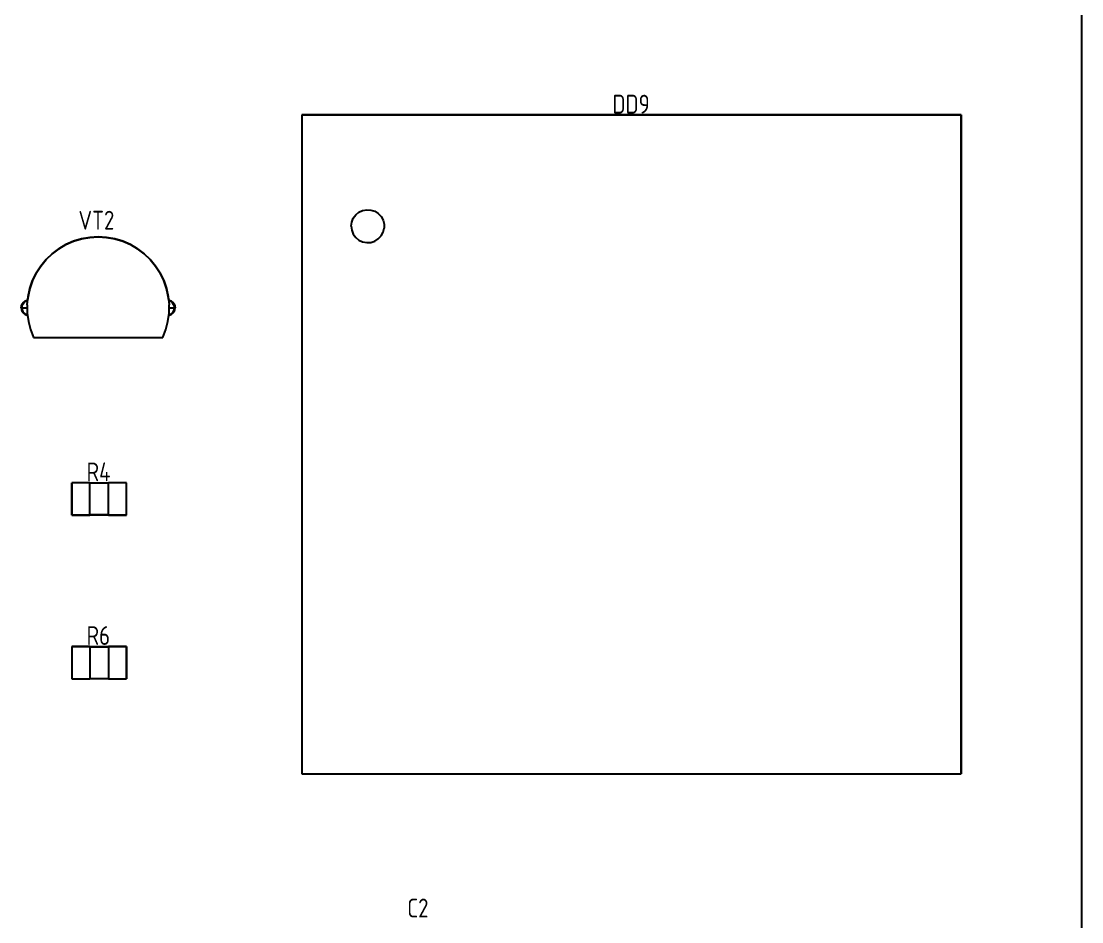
# Model space of a CAD drawing. Header units: inches. Extents: x 0 to 841, y -594 to 0.
# Drawn here: x 339.1 to 416.8, y -373.2 to -307.1 of the extents above; entities that cross this region are included whole.
import ezdxf

# ---------------------------------------------------------------- set-up
doc = ezdxf.new("R2010")
doc.units = ezdxf.units.IN
doc.header["$MEASUREMENT"] = 0
doc.styles.add('GOST type A0', font='GOST_A.TTF', dxfattribs={"height": 2.116667})

msp = doc.modelspace()

# ---------------------------------------------------------------- linework, layer by layer
at = {"color": 18, "true_color": 0x000000}
for p, q in [((416.846, -455.354), (416.846, -95.154)), ((408.002, -313.998), (359.69, -313.998)), ((359.69, -313.998), (359.69, -362.31)), ((359.69, -313.998), (359.69, -362.31)), ((359.69, -313.998), (408.002, -313.998)), ((408.002, -362.31), (408.002, -313.998)), ((408.002, -313.998), (408.002, -362.31)), ((364.148, -321.006), (364.446, -320.948)), ((364.446, -320.948), (364.748, -320.968)), ((364.748, -320.968), (365.036, -321.062)), ((363.352, -321.854), (363.464, -321.572)), ((363.464, -321.572), (363.642, -321.328)), ((363.642, -321.328), (363.876, -321.134)), ((363.876, -321.134), (364.148, -321.006)), ((365.036, -321.062), (365.292, -321.224)), ((365.292, -321.224), (365.5, -321.444)), ((365.5, -321.444), (365.646, -321.71)), ((365.646, -321.71), (365.72, -322.002)), ((363.314, -322.154), (363.352, -321.854)), ((363.314, -322.154), (363.352, -322.454)), ((363.352, -322.454), (363.464, -322.736)), ((365.646, -322.598), (365.72, -322.306)), ((365.72, -322.002), (365.72, -322.306)), ((342.968, -323.258), (342.406, -323.502)), ((342.406, -323.502), (342.968, -323.258)), ((343.552, -323.08), (342.968, -323.258)), ((342.968, -323.258), (343.552, -323.08)), ((344.156, -322.974), (343.552, -323.08)), ((343.552, -323.08), (344.156, -322.974)), ((344.766, -322.938), (344.156, -322.974)), ((344.156, -322.974), (344.766, -322.938)), ((345.376, -322.974), (344.766, -322.938)), ((344.766, -322.938), (345.376, -322.974)), ((345.978, -323.08), (345.376, -322.974)), ((345.376, -322.974), (345.978, -323.08)), ((346.564, -323.258), (345.978, -323.08)), ((345.978, -323.08), (346.564, -323.258)), ((347.126, -323.502), (346.564, -323.258)), ((346.564, -323.258), (347.126, -323.502)), ((363.464, -322.736), (363.642, -322.98)), ((363.642, -322.98), (363.876, -323.174)), ((363.876, -323.174), (364.148, -323.302)), ((364.148, -323.302), (364.446, -323.36)), ((364.748, -323.34), (365.036, -323.246)), ((365.036, -323.246), (365.292, -323.084)), ((365.292, -323.084), (365.5, -322.864)), ((365.5, -322.864), (365.646, -322.598)), ((341.878, -323.812), (341.39, -324.18)), ((341.39, -324.18), (341.878, -323.812)), ((342.406, -323.502), (341.878, -323.812)), ((341.878, -323.812), (342.406, -323.502)), ((347.654, -323.812), (347.126, -323.502)), ((347.126, -323.502), (347.654, -323.812)), ((348.142, -324.18), (347.654, -323.812)), ((347.654, -323.812), (348.142, -324.18)), ((364.446, -323.36), (364.748, -323.34)), ((340.948, -324.602), (340.56, -325.076)), ((340.56, -325.076), (340.948, -324.602)), ((341.39, -324.18), (340.948, -324.602)), ((340.948, -324.602), (341.39, -324.18)), ((348.584, -324.602), (348.142, -324.18)), ((348.142, -324.18), (348.584, -324.602)), ((348.972, -325.076), (348.584, -324.602)), ((348.584, -324.602), (348.972, -325.076)), ((340.228, -325.59), (339.96, -326.14)), ((339.96, -326.14), (340.228, -325.59)), ((340.56, -325.076), (340.228, -325.59)), ((340.228, -325.59), (340.56, -325.076)), ((349.304, -325.59), (348.972, -325.076)), ((348.972, -325.076), (349.304, -325.59)), ((349.572, -326.14), (349.304, -325.59)), ((349.304, -325.59), (349.572, -326.14)), ((339.96, -326.14), (339.758, -326.718)), ((339.758, -326.718), (339.96, -326.14)), ((349.774, -326.718), (349.572, -326.14)), ((349.572, -326.14), (349.774, -326.718)), ((339.758, -326.718), (339.626, -327.314)), ((339.626, -327.314), (339.758, -326.718)), ((349.906, -327.314), (349.774, -326.718)), ((349.774, -326.718), (349.906, -327.314)), ((339.202, -327.864), (339.146, -328)), ((339.146, -328), (339.202, -327.864)), ((339.29, -327.75), (339.202, -327.864)), ((339.202, -327.864), (339.29, -327.75)), ((339.204, -328), (339.258, -327.864)), ((339.258, -327.864), (339.344, -327.75)), ((339.406, -327.66), (339.29, -327.75)), ((339.29, -327.75), (339.406, -327.66)), ((339.344, -327.75), (339.456, -327.66)), ((339.542, -327.604), (339.406, -327.66)), ((339.406, -327.66), (339.542, -327.604)), ((339.456, -327.66), (339.586, -327.604)), ((339.596, -327.598), (339.542, -327.604)), ((339.542, -327.604), (339.596, -327.598)), ((339.564, -327.922), (339.626, -327.314)), ((339.564, -327.922), (339.574, -328.534)), ((339.586, -327.604), (339.596, -327.604)), ((339.626, -327.314), (339.596, -327.604)), ((339.596, -327.604), (339.596, -327.598)), ((349.936, -327.598), (349.906, -327.314)), ((349.906, -327.314), (349.968, -327.922)), ((349.99, -327.604), (349.936, -327.598)), ((349.936, -327.598), (349.99, -327.604)), ((349.936, -327.604), (349.946, -327.604)), ((349.946, -327.604), (350.076, -327.66)), ((349.958, -328.534), (349.968, -327.922)), ((350.126, -327.66), (349.99, -327.604)), ((349.99, -327.604), (350.126, -327.66)), ((350.076, -327.66), (350.188, -327.75)), ((350.24, -327.75), (350.126, -327.66)), ((350.126, -327.66), (350.24, -327.75)), ((350.188, -327.75), (350.274, -327.864)), ((350.33, -327.864), (350.24, -327.75)), ((350.24, -327.75), (350.33, -327.864)), ((350.274, -327.864), (350.328, -328)), ((350.386, -328), (350.33, -327.864)), ((350.33, -327.864), (350.386, -328)), ((339.146, -328), (339.128, -328.144)), ((339.128, -328.144), (339.146, -328)), ((339.128, -328.144), (339.146, -328.288)), ((339.128, -328.144), (339.146, -328.288)), ((339.128, -328.144), (339.134, -328.144)), ((339.134, -328.144), (339.154, -328.144)), ((339.146, -328.288), (339.202, -328.424)), ((339.146, -328.288), (339.202, -328.424)), ((339.154, -328.144), (339.188, -328.144)), ((339.188, -328.144), (339.204, -328)), ((339.188, -328.144), (339.204, -328.288)), ((339.188, -328.144), (339.568, -328.144)), ((339.202, -328.424), (339.29, -328.54)), ((339.202, -328.424), (339.29, -328.54)), ((339.204, -328.288), (339.258, -328.424)), ((339.258, -328.424), (339.344, -328.54)), ((339.29, -328.54), (339.406, -328.628)), ((339.29, -328.54), (339.406, -328.628)), ((339.344, -328.54), (339.456, -328.628)), ((339.406, -328.628), (339.542, -328.684)), ((339.406, -328.628), (339.542, -328.684)), ((339.456, -328.628), (339.586, -328.684)), ((339.542, -328.684), (339.594, -328.69)), ((339.542, -328.684), (339.594, -328.69)), ((339.574, -328.534), (339.656, -329.14)), ((339.586, -328.684), (339.594, -328.684)), ((339.594, -328.69), (339.594, -328.684)), ((339.594, -328.684), (339.656, -329.14)), ((349.876, -329.14), (349.958, -328.534)), ((349.876, -329.14), (349.938, -328.69)), ((349.938, -328.69), (349.99, -328.684)), ((349.938, -328.684), (349.946, -328.684)), ((349.938, -328.69), (349.99, -328.684)), ((349.946, -328.684), (350.076, -328.628)), ((349.964, -328.144), (350.344, -328.144)), ((349.99, -328.684), (350.126, -328.628)), ((349.99, -328.684), (350.126, -328.628)), ((350.076, -328.628), (350.188, -328.54)), ((350.126, -328.628), (350.24, -328.54)), ((350.126, -328.628), (350.24, -328.54)), ((350.188, -328.54), (350.274, -328.424)), ((350.24, -328.54), (350.33, -328.424)), ((350.24, -328.54), (350.33, -328.424)), ((350.274, -328.424), (350.328, -328.288)), ((350.328, -328), (350.344, -328.144)), ((350.328, -328.288), (350.344, -328.144)), ((350.33, -328.424), (350.386, -328.288)), ((350.33, -328.424), (350.386, -328.288)), ((350.344, -328.144), (350.378, -328.144)), ((350.378, -328.144), (350.398, -328.144)), ((350.404, -328.144), (350.386, -328)), ((350.386, -328), (350.404, -328.144)), ((350.386, -328.288), (350.404, -328.144)), ((350.386, -328.288), (350.404, -328.144)), ((350.398, -328.144), (350.404, -328.144)), ((339.656, -329.14), (339.808, -329.734)), ((339.656, -329.14), (339.808, -329.734)), ((349.724, -329.734), (349.876, -329.14)), ((349.724, -329.734), (349.876, -329.14)), ((339.808, -329.734), (340.028, -330.304)), ((339.808, -329.734), (340.028, -330.304)), ((349.504, -330.304), (349.724, -329.734)), ((349.504, -330.304), (349.724, -329.734)), ((340.028, -330.304), (349.504, -330.304)), ((340.028, -330.304), (349.504, -330.304)), ((344.16, -340.96), (342.84, -340.96)), ((342.84, -340.96), (342.84, -343.348)), ((342.84, -343.348), (342.84, -340.96)), ((344.16, -340.96), (342.84, -340.96)), ((344.16, -340.994), (344.16, -340.96)), ((344.16, -343.348), (344.16, -340.96)), ((345.532, -340.994), (344.16, -340.994)), ((345.532, -340.994), (344.16, -340.994)), ((346.852, -340.96), (345.532, -340.96)), ((345.532, -340.96), (345.532, -340.994)), ((345.532, -343.348), (345.532, -340.96)), ((346.852, -340.96), (345.532, -340.96)), ((346.852, -343.348), (346.852, -340.96)), ((346.852, -343.348), (346.852, -340.96)), ((342.84, -343.348), (344.16, -343.348)), ((344.16, -343.348), (342.84, -343.348)), ((344.16, -343.348), (344.16, -343.314)), ((344.16, -343.314), (345.532, -343.314)), ((345.532, -343.314), (344.16, -343.314)), ((345.532, -343.314), (345.532, -343.348)), ((345.532, -343.348), (346.852, -343.348)), ((346.852, -343.348), (345.532, -343.348)), ((342.84, -352.96), (342.84, -355.348)), ((344.16, -352.96), (342.84, -352.96)), ((342.84, -352.96), (342.84, -355.348)), ((342.84, -352.96), (344.16, -352.96)), ((344.16, -352.994), (344.16, -352.96)), ((344.16, -352.96), (344.16, -355.348)), ((345.532, -352.994), (344.16, -352.994)), ((344.16, -352.994), (345.532, -352.994)), ((346.852, -352.96), (345.532, -352.96)), ((345.532, -352.96), (345.532, -352.994)), ((345.532, -352.96), (345.532, -355.348)), ((345.532, -352.96), (346.852, -352.96)), ((346.852, -355.348), (346.852, -352.96)), ((346.852, -352.96), (346.852, -355.348)), ((342.84, -355.348), (344.16, -355.348)), ((342.84, -355.348), (344.16, -355.348)), ((344.16, -355.348), (344.16, -355.314)), ((344.16, -355.314), (345.532, -355.314)), ((344.16, -355.314), (345.532, -355.314)), ((345.532, -355.314), (345.532, -355.348)), ((345.532, -355.348), (346.852, -355.348)), ((345.532, -355.348), (346.852, -355.348)), ((359.69, -362.31), (408.002, -362.31)), ((359.69, -362.31), (408.002, -362.31))]:
    msp.add_line(p, q, dxfattribs=at)
at = {"color": 7, "true_color": 0xffffff}
for p, q in [((408.002, -313.998), (359.69, -313.998)), ((359.69, -313.998), (359.69, -362.31)), ((359.69, -313.998), (359.69, -362.31)), ((359.69, -313.998), (408.002, -313.998)), ((408.002, -362.31), (408.002, -313.998)), ((408.002, -313.998), (408.002, -362.31)), ((364.148, -321.006), (364.446, -320.948)), ((364.446, -320.948), (364.748, -320.968)), ((364.748, -320.968), (365.036, -321.062)), ((363.352, -321.854), (363.464, -321.572)), ((363.464, -321.572), (363.642, -321.328)), ((363.642, -321.328), (363.876, -321.134)), ((363.876, -321.134), (364.148, -321.006)), ((365.036, -321.062), (365.292, -321.224)), ((365.292, -321.224), (365.5, -321.444)), ((365.5, -321.444), (365.646, -321.71)), ((365.646, -321.71), (365.72, -322.002)), ((363.314, -322.154), (363.352, -321.854)), ((363.314, -322.154), (363.352, -322.454)), ((363.352, -322.454), (363.464, -322.736)), ((365.646, -322.598), (365.72, -322.306)), ((365.72, -322.002), (365.72, -322.306)), ((342.968, -323.258), (342.406, -323.502)), ((342.406, -323.502), (342.968, -323.258)), ((343.552, -323.08), (342.968, -323.258)), ((342.968, -323.258), (343.552, -323.08)), ((344.156, -322.974), (343.552, -323.08)), ((343.552, -323.08), (344.156, -322.974)), ((344.766, -322.938), (344.156, -322.974)), ((344.156, -322.974), (344.766, -322.938)), ((345.376, -322.974), (344.766, -322.938)), ((344.766, -322.938), (345.376, -322.974)), ((345.978, -323.08), (345.376, -322.974)), ((345.376, -322.974), (345.978, -323.08)), ((346.564, -323.258), (345.978, -323.08)), ((345.978, -323.08), (346.564, -323.258)), ((347.126, -323.502), (346.564, -323.258)), ((346.564, -323.258), (347.126, -323.502)), ((363.464, -322.736), (363.642, -322.98)), ((363.642, -322.98), (363.876, -323.174)), ((363.876, -323.174), (364.148, -323.302)), ((364.148, -323.302), (364.446, -323.36)), ((364.748, -323.34), (365.036, -323.246)), ((365.036, -323.246), (365.292, -323.084)), ((365.292, -323.084), (365.5, -322.864)), ((365.5, -322.864), (365.646, -322.598)), ((341.878, -323.812), (341.39, -324.18)), ((341.39, -324.18), (341.878, -323.812)), ((342.406, -323.502), (341.878, -323.812)), ((341.878, -323.812), (342.406, -323.502)), ((347.654, -323.812), (347.126, -323.502)), ((347.126, -323.502), (347.654, -323.812)), ((348.142, -324.18), (347.654, -323.812)), ((347.654, -323.812), (348.142, -324.18)), ((364.446, -323.36), (364.748, -323.34)), ((340.948, -324.602), (340.56, -325.076)), ((340.56, -325.076), (340.948, -324.602)), ((341.39, -324.18), (340.948, -324.602)), ((340.948, -324.602), (341.39, -324.18)), ((348.584, -324.602), (348.142, -324.18)), ((348.142, -324.18), (348.584, -324.602)), ((348.972, -325.076), (348.584, -324.602)), ((348.584, -324.602), (348.972, -325.076)), ((340.228, -325.59), (339.96, -326.14)), ((339.96, -326.14), (340.228, -325.59)), ((340.56, -325.076), (340.228, -325.59)), ((340.228, -325.59), (340.56, -325.076)), ((349.304, -325.59), (348.972, -325.076)), ((348.972, -325.076), (349.304, -325.59)), ((349.572, -326.14), (349.304, -325.59)), ((349.304, -325.59), (349.572, -326.14)), ((339.96, -326.14), (339.758, -326.718)), ((339.758, -326.718), (339.96, -326.14)), ((349.774, -326.718), (349.572, -326.14)), ((349.572, -326.14), (349.774, -326.718)), ((339.758, -326.718), (339.626, -327.314)), ((339.626, -327.314), (339.758, -326.718)), ((349.906, -327.314), (349.774, -326.718)), ((349.774, -326.718), (349.906, -327.314)), ((339.202, -327.864), (339.146, -328)), ((339.146, -328), (339.202, -327.864)), ((339.29, -327.75), (339.202, -327.864)), ((339.202, -327.864), (339.29, -327.75)), ((339.204, -328), (339.258, -327.864)), ((339.258, -327.864), (339.344, -327.75)), ((339.406, -327.66), (339.29, -327.75)), ((339.29, -327.75), (339.406, -327.66)), ((339.344, -327.75), (339.456, -327.66)), ((339.542, -327.604), (339.406, -327.66)), ((339.406, -327.66), (339.542, -327.604)), ((339.456, -327.66), (339.586, -327.604)), ((339.596, -327.598), (339.542, -327.604)), ((339.542, -327.604), (339.596, -327.598)), ((339.564, -327.922), (339.626, -327.314)), ((339.564, -327.922), (339.574, -328.534)), ((339.586, -327.604), (339.596, -327.604)), ((339.626, -327.314), (339.596, -327.604)), ((339.596, -327.604), (339.596, -327.598)), ((349.936, -327.598), (349.906, -327.314)), ((349.906, -327.314), (349.968, -327.922)), ((349.99, -327.604), (349.936, -327.598)), ((349.936, -327.598), (349.99, -327.604)), ((349.936, -327.604), (349.946, -327.604)), ((349.946, -327.604), (350.076, -327.66)), ((349.958, -328.534), (349.968, -327.922)), ((350.126, -327.66), (349.99, -327.604)), ((349.99, -327.604), (350.126, -327.66)), ((350.076, -327.66), (350.188, -327.75)), ((350.24, -327.75), (350.126, -327.66)), ((350.126, -327.66), (350.24, -327.75)), ((350.188, -327.75), (350.274, -327.864)), ((350.33, -327.864), (350.24, -327.75)), ((350.24, -327.75), (350.33, -327.864)), ((350.274, -327.864), (350.328, -328)), ((350.386, -328), (350.33, -327.864)), ((350.33, -327.864), (350.386, -328)), ((339.146, -328), (339.128, -328.144)), ((339.128, -328.144), (339.146, -328)), ((339.128, -328.144), (339.146, -328.288)), ((339.128, -328.144), (339.146, -328.288)), ((339.128, -328.144), (339.134, -328.144)), ((339.134, -328.144), (339.154, -328.144)), ((339.146, -328.288), (339.202, -328.424)), ((339.146, -328.288), (339.202, -328.424)), ((339.154, -328.144), (339.188, -328.144)), ((339.188, -328.144), (339.204, -328)), ((339.188, -328.144), (339.204, -328.288)), ((339.188, -328.144), (339.568, -328.144)), ((339.202, -328.424), (339.29, -328.54)), ((339.202, -328.424), (339.29, -328.54)), ((339.204, -328.288), (339.258, -328.424)), ((339.258, -328.424), (339.344, -328.54)), ((339.29, -328.54), (339.406, -328.628)), ((339.29, -328.54), (339.406, -328.628)), ((339.344, -328.54), (339.456, -328.628)), ((339.406, -328.628), (339.542, -328.684)), ((339.406, -328.628), (339.542, -328.684)), ((339.456, -328.628), (339.586, -328.684)), ((339.542, -328.684), (339.594, -328.69)), ((339.542, -328.684), (339.594, -328.69)), ((339.574, -328.534), (339.656, -329.14)), ((339.586, -328.684), (339.594, -328.684)), ((339.594, -328.69), (339.594, -328.684)), ((339.594, -328.684), (339.656, -329.14)), ((349.876, -329.14), (349.958, -328.534)), ((349.876, -329.14), (349.938, -328.69)), ((349.938, -328.69), (349.99, -328.684)), ((349.938, -328.684), (349.946, -328.684)), ((349.938, -328.69), (349.99, -328.684)), ((349.946, -328.684), (350.076, -328.628)), ((349.964, -328.144), (350.344, -328.144)), ((349.99, -328.684), (350.126, -328.628)), ((349.99, -328.684), (350.126, -328.628)), ((350.076, -328.628), (350.188, -328.54)), ((350.126, -328.628), (350.24, -328.54)), ((350.126, -328.628), (350.24, -328.54)), ((350.188, -328.54), (350.274, -328.424)), ((350.24, -328.54), (350.33, -328.424)), ((350.24, -328.54), (350.33, -328.424)), ((350.274, -328.424), (350.328, -328.288)), ((350.328, -328), (350.344, -328.144)), ((350.328, -328.288), (350.344, -328.144)), ((350.33, -328.424), (350.386, -328.288)), ((350.33, -328.424), (350.386, -328.288)), ((350.344, -328.144), (350.378, -328.144)), ((350.378, -328.144), (350.398, -328.144)), ((350.404, -328.144), (350.386, -328)), ((350.386, -328), (350.404, -328.144)), ((350.386, -328.288), (350.404, -328.144)), ((350.386, -328.288), (350.404, -328.144)), ((350.398, -328.144), (350.404, -328.144)), ((339.656, -329.14), (339.808, -329.734)), ((339.656, -329.14), (339.808, -329.734)), ((349.724, -329.734), (349.876, -329.14)), ((349.724, -329.734), (349.876, -329.14)), ((339.808, -329.734), (340.028, -330.304)), ((339.808, -329.734), (340.028, -330.304)), ((349.504, -330.304), (349.724, -329.734)), ((349.504, -330.304), (349.724, -329.734)), ((340.028, -330.304), (349.504, -330.304)), ((340.028, -330.304), (349.504, -330.304)), ((344.16, -340.96), (342.84, -340.96)), ((342.84, -340.96), (342.84, -343.348)), ((342.84, -343.348), (342.84, -340.96)), ((344.16, -340.96), (342.84, -340.96)), ((344.16, -340.994), (344.16, -340.96)), ((344.16, -343.348), (344.16, -340.96)), ((345.532, -340.994), (344.16, -340.994)), ((345.532, -340.994), (344.16, -340.994)), ((346.852, -340.96), (345.532, -340.96)), ((345.532, -340.96), (345.532, -340.994)), ((345.532, -343.348), (345.532, -340.96)), ((346.852, -340.96), (345.532, -340.96)), ((346.852, -343.348), (346.852, -340.96)), ((346.852, -343.348), (346.852, -340.96)), ((342.84, -343.348), (344.16, -343.348)), ((344.16, -343.348), (342.84, -343.348)), ((344.16, -343.348), (344.16, -343.314)), ((344.16, -343.314), (345.532, -343.314)), ((345.532, -343.314), (344.16, -343.314)), ((345.532, -343.314), (345.532, -343.348)), ((345.532, -343.348), (346.852, -343.348)), ((346.852, -343.348), (345.532, -343.348)), ((342.84, -352.96), (342.84, -355.348)), ((344.16, -352.96), (342.84, -352.96)), ((342.84, -352.96), (342.84, -355.348)), ((342.84, -352.96), (344.16, -352.96)), ((344.16, -352.994), (344.16, -352.96)), ((344.16, -352.96), (344.16, -355.348)), ((345.532, -352.994), (344.16, -352.994)), ((344.16, -352.994), (345.532, -352.994)), ((346.852, -352.96), (345.532, -352.96)), ((345.532, -352.96), (345.532, -352.994)), ((345.532, -352.96), (345.532, -355.348)), ((345.532, -352.96), (346.852, -352.96)), ((346.852, -355.348), (346.852, -352.96)), ((346.852, -352.96), (346.852, -355.348)), ((342.84, -355.348), (344.16, -355.348)), ((342.84, -355.348), (344.16, -355.348)), ((344.16, -355.348), (344.16, -355.314)), ((344.16, -355.314), (345.532, -355.314)), ((344.16, -355.314), (345.532, -355.314)), ((345.532, -355.314), (345.532, -355.348)), ((345.532, -355.348), (346.852, -355.348)), ((345.532, -355.348), (346.852, -355.348)), ((359.69, -362.31), (408.002, -362.31)), ((359.69, -362.31), (408.002, -362.31))]:
    msp.add_line(p, q, dxfattribs=at)

# ---------------------------------------------------------------- texts
at = {"color": 18, "true_color": 0x000000, "style": 'GOST type A0'}
for s, p in [('DD9', (382.452, -313.894)), ('VT2', (343.319, -322.404)), ('R4', (343.916, -340.856)), ('R6', (343.916, -352.856)), ('C2', (367.417, -372.838))]:
    msp.add_text(s, height=1.3796, dxfattribs=at).set_placement(p)

doc.saveas('drawing.dxf')
